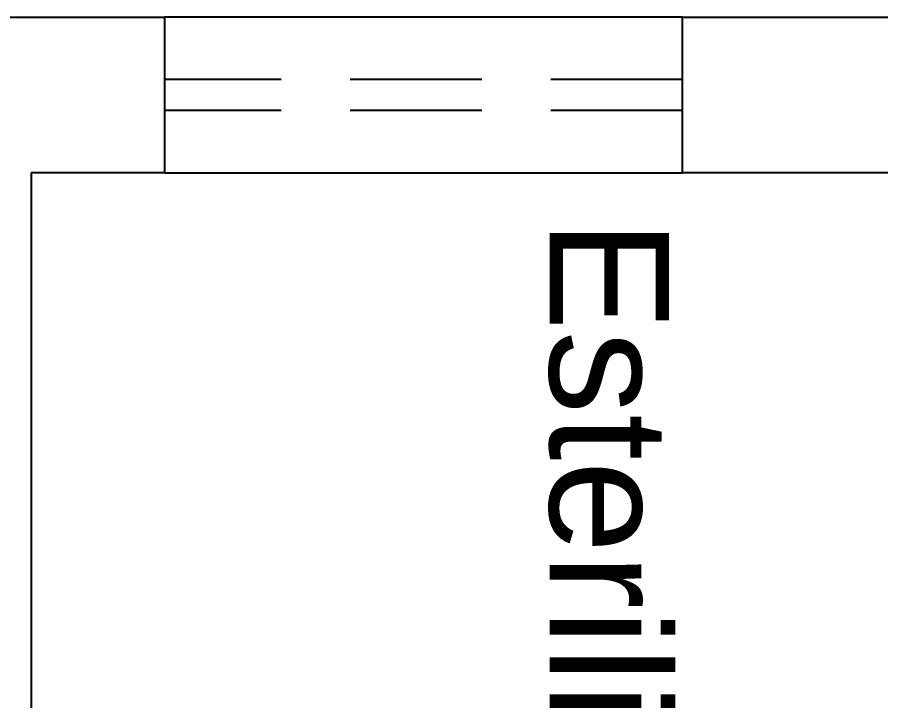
# Model space of a CAD drawing. Header units: millimetres. Extents: x 1573 to 2177, y 1587 to 1932.
# Drawn here: x 1904.088 to 1905.338, y 1919.757 to 1920.745 of the extents above; entities that cross this region are included whole.
import ezdxf
from ezdxf.enums import TextEntityAlignment as Align

# ---------------------------------------------------------------- set-up
doc = ezdxf.new("R2010")
doc.units = ezdxf.units.MM
doc.header["$LTSCALE"] = 0.03
doc.linetypes.add('HIDDEN', pattern=[9.525, 6.35, -3.175])
doc.layers.add('-HIDRO', color=8, linetype='Continuous')
doc.styles.add('ARIAL', font='arial.ttf')

msp = doc.modelspace()

# ---------------------------------------------------------------- linework, layer by layer
at = {"layer": '-HIDRO'}
for p, q in [((1896.9829, 1920.7453), (1904.3006, 1920.7453)), ((1905.0506, 1920.7453), (1904.3006, 1920.7453)), ((1904.3006, 1920.7453), (1904.3006, 1920.5203)), ((1905.0506, 1920.5203), (1905.0506, 1920.7453)), ((1905.0506, 1920.7453), (1905.6829, 1920.7453)), ((1904.3006, 1920.5203), (1904.1079, 1920.5203)), ((1904.1079, 1920.5203), (1904.1079, 1918.0753)), ((1904.3006, 1920.5203), (1905.0506, 1920.5203)), ((1906.3579, 1920.5203), (1905.0506, 1920.5203))]:
    msp.add_line(p, q, dxfattribs=at)
at = {"layer": '-HIDRO', "linetype": 'HIDDEN'}
for p, q in [((1905.0506, 1920.6553), (1904.3006, 1920.6553)), ((1905.0506, 1920.6103), (1904.3006, 1920.6103))]:
    msp.add_line(p, q, dxfattribs=at)

# ---------------------------------------------------------------- texts
at = {"style": 'ARIAL'}
msp.add_text('Esterilização/Lavagem', height=0.1728, rotation=270, dxfattribs=at).set_placement((1904.9447, 1919.2388), align=Align.MIDDLE_CENTER)

doc.saveas('drawing.dxf')
